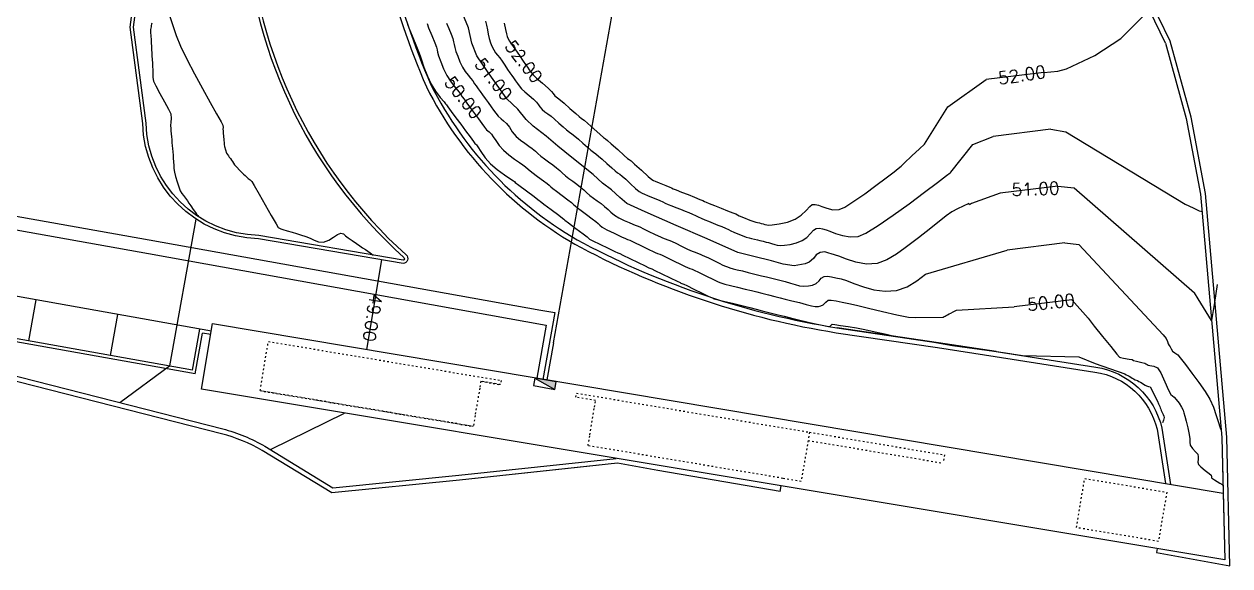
# Model space of a CAD drawing. Header units: millimetres. Extents: x -91430 to -91248, y -106326 to -106141.
# Drawn here: x -91320.3 to -91247.8, y -106325.5 to -106292.9 of the extents above; entities that cross this region are included whole.
import ezdxf

# ---------------------------------------------------------------- set-up
doc = ezdxf.new("R2010")
doc.units = ezdxf.units.MM
doc.header["$MEASUREMENT"] = 0
doc.linetypes.add('ACAD_ISO07W100', pattern=[3, 0, -3])
doc.layers.add('Desenho base', color=7, linetype='Continuous')
doc.layers.add('Quadros', color=90, linetype='Continuous')
doc.styles.get("Standard").update_dxf_attribs({"font": 'simplex.shx'})

msp = doc.modelspace()

# ---------------------------------------------------------------- hatches: boundary and pattern name
at = {"layer": 'Quadros'}
h = msp.add_hatch(color=256, dxfattribs=at)
h.dxf.hatch_style = 1
h.paths.add_polyline_path([(-91288.39, -106314.891), (-91288.309, -106314.437), (-91289.6, -106314.206)])

# ---------------------------------------------------------------- linework, layer by layer
at = {"layer": 'Desenho base'}
for p, q in [((-91265.319, -106312.083), (-91271.413, -106311.186)), ((-91261.849, -106312.609), (-91265.317, -106312.083))]:
    msp.add_line(p, q, dxfattribs=at)
at = {"layer": 'Desenho base', "linetype": 'ACAD_ISO07W100', "ltscale": 0.05}
for p, q in [((-91305.618, -106312.007), (-91291.614, -106314.356)), ((-91292.839, -106314.404), (-91291.655, -106314.603)), ((-91306.115, -106314.966), (-91293.294, -106317.116)), ((-91287.077, -106315.117), (-91273.073, -106317.466)), ((-91273.073, -106317.466), (-91273.569, -106320.425)), ((-91273.156, -106317.959), (-91265.039, -106319.321)), ((-91273.073, -106317.466), (-91264.956, -106318.828))]:
    msp.add_line(p, q, dxfattribs=at)
at = {"layer": 'Desenho base', "color": 3}
msp.add_line((-91288.478, -106312.095), (-91288.873, -106314.309), dxfattribs=at)
at = {"layer": 'Desenho base'}
for points in [[(-91252.158, -106324.465), (-91252.201, -106324.703), (-91247.783, -106325.503), (-91247.961, -106317.758), (-91249.245, -106303.101), (-91250.116, -106298.527), (-91251.375, -106293.957), (-91255.578, -106285.261), (-91255.658, -106275.695), (-91253.149, -106256.669), (-91251.91, -106204.107), (-91271.74, -106193.345), (-91284.562, -106185.548), (-91299.769, -106177.805), (-91307.323, -106174.258), (-91315.836, -106170.393), (-91326.311, -106166.163)], [(-91251.657, -106294.063), (-91255.877, -106285.331), (-91255.959, -106275.676), (-91253.448, -106256.645), (-91252.214, -106204.283), (-91271.889, -106193.605), (-91284.708, -106185.811), (-91299.901, -106178.074), (-91307.449, -106174.53), (-91315.955, -106170.669), (-91326.183, -106166.538)], [(-91251.657, -106294.063), (-91250.409, -106298.595), (-91249.542, -106303.142), (-91248.26, -106317.774), (-91248.183, -106321.134), (-91248.183, -106321.134)], [(-91309.049, -106311.394), (-91347.441, -106304.537)], [(-91248.092, -106325.142), (-91309.634, -106314.882), (-91308.972, -106310.938), (-91248.183, -106321.134), (-91248.092, -106325.142)], [(-91309.082, -106311.592), (-91309.583, -106311.502)], [(-91248.301, -106317.312), (-91248.26, -106317.774), (-91248.092, -106325.142), (-91248.092, -106325.142)], [(-91247.783, -106325.503), (-91247.783, -106325.503), (-91247.961, -106317.758), (-91248.002, -106317.286)], [(-91274.829, -106321.024), (-91274.774, -106320.694)]]:
    msp.add_lwpolyline(points, dxfattribs=at)
for points in [[(-91288.852, -106245.55), (-91294.06, -106244.619), (-91295.566, -106253.406), (-91299.817, -106281.621, 0.085205), (-91296.113, -106296.7, 0.151512), (-91286.813, -106306.362, 0.082392), (-91271.466, -106311.481), (-91265.363, -106312.38), (-91261.893, -106312.906), (-91255.902, -106313.846), (-91255.902, -106313.846, -0.305594), (-91252.162, -106317.288), (-91251.663, -106320.55)], [(-91288.905, -106245.845), (-91293.816, -106244.968), (-91295.27, -106253.453), (-91299.515, -106281.633, 0.084976), (-91295.841, -106296.573, 0.151389), (-91286.67, -106306.098, 0.08237), (-91271.421, -106311.185), (-91265.318, -106312.083), (-91261.848, -106312.609), (-91255.856, -106313.55, -0.306256), (-91251.867, -106317.231), (-91251.351, -106320.603)], [(-91344.898, -106307.889), (-91329.039, -106311.991), (-91308.364, -106317.262, -0.067432), (-91305.831, -106318.309), (-91301.739, -106320.809), (-91294.163, -106320.058), (-91284.703, -106319.039)], [(-91284.625, -106319.332), (-91294.132, -106320.357), (-91301.81, -106321.117), (-91305.985, -106318.567, 0.067321), (-91308.44, -106317.553), (-91329.114, -106312.282), (-91344.661, -106308.26)], [(-91285.718, -106319.45), (-91294.132, -106320.357), (-91301.81, -106321.117), (-91305.985, -106318.567, 0.067321), (-91308.44, -106317.553), (-91329.114, -106312.282), (-91344.661, -106308.26)], [(-91274.829, -106321.024), (-91282.193, -106319.763), (-91284.625, -106319.332), (-91294.132, -106320.357), (-91301.81, -106321.117), (-91305.985, -106318.567, 0.067321), (-91308.44, -106317.553), (-91329.114, -106312.282), (-91344.661, -106308.26)]]:
    msp.add_lwpolyline(points, format="xyb", dxfattribs=at)
for points in [[(-91306.861, -106286.215, 0.205556), (-91297.336, -106306.801, -0.661208), (-91297.513, -106307.32), (-91306.211, -106305.831, -0.397665), (-91313.178, -106298.905), (-91313.932, -106293.109), (-91313.069, -106286.595)], [(-91307.054, -106286.427, 0.203696), (-91297.469, -106306.95, -0.597388), (-91297.51, -106307.117), (-91306.191, -106305.631, -0.398668), (-91312.978, -106298.889), (-91313.73, -106293.109), (-91312.892, -106286.784)]]:
    msp.add_lwpolyline(points, format="xyb", close=True, dxfattribs=at)
at = {"layer": 'Desenho base', "flags": 128}
for points in [[(-91311.562, -106292.401), (-91311.383, -106292.952), (-91311.165, -106293.602), (-91310.909, -106294.243), (-91310.528, -106295.038), (-91310.072, -106295.917), (-91309.587, -106296.805), (-91309.124, -106297.63), (-91308.731, -106298.319), (-91308.456, -106298.798), (-91308.349, -106298.994), (-91308.343, -106299.136), (-91308.351, -106299.25), (-91308.345, -106299.34), (-91308.336, -106299.43), (-91308.329, -106299.524), (-91308.321, -106299.622), (-91308.313, -106299.721), (-91308.304, -106299.826), (-91308.295, -106299.931), (-91308.286, -106300.043), (-91308.28, -106300.156), (-91308.267, -106300.275), (-91308.206, -106300.485), (-91308.138, -106300.678), (-91308.084, -106300.761), (-91308.025, -106300.841), (-91307.967, -106300.924), (-91307.906, -106301.011), (-91307.845, -106301.099), (-91307.781, -106301.19), (-91307.719, -106301.283), (-91307.651, -106301.378), (-91307.526, -106301.515), (-91307.332, -106301.724), (-91307.2, -106301.861), (-91307.112, -106301.943), (-91307.023, -106302.023), (-91306.93, -106302.108), (-91306.828, -106302.201), (-91306.722, -106302.29), (-91306.615, -106302.397), (-91306.475, -106302.628), (-91306.18, -106303.141), (-91305.809, -106303.792), (-91305.441, -106304.439), (-91305.155, -106304.937), (-91305.032, -106305.146), (-91304.954, -106305.194), (-91304.868, -106305.232), (-91304.741, -106305.273), (-91304.494, -106305.349), (-91304.197, -106305.441), (-91303.932, -106305.523), (-91303.68, -106305.602), (-91303.366, -106305.699), (-91303.109, -106305.804), (-91302.869, -106305.921), (-91302.613, -106306.009), (-91302.308, -106306.028), (-91301.982, -106305.926), (-91301.693, -106305.742), (-91301.451, -106305.567), (-91301.267, -106305.493), (-91301.104, -106305.544), (-91300.979, -106305.652), (-91300.821, -106305.783), (-91300.584, -106305.944), (-91300.321, -106306.125), (-91300.116, -106306.265), (-91299.947, -106306.374), (-91299.778, -106306.483), (-91299.5, -106306.675), (-91299.308, -106306.809)], [(-91261.605, -106303.096), (-91263.318, -106303.719), (-91263.442, -106303.793), (-91263.491, -106303.709), (-91264.175, -106304.026), (-91264.518, -106304.214), (-91264.847, -106304.455), (-91265.766, -106305.19), (-91266.521, -106305.782), (-91267.315, -106306.372), (-91267.835, -106306.758), (-91268.428, -106307.094), (-91268.99, -106307.322), (-91269.641, -106307.355), (-91270.275, -106307.241), (-91270.846, -106307.057), (-91271.308, -106306.876), (-91271.765, -106306.732), (-91271.915, -106306.691), (-91272.155, -106306.625), (-91272.426, -106306.649), (-91272.662, -106306.803), (-91272.834, -106307.025), (-91273.083, -106307.231), (-91273.337, -106307.341), (-91273.991, -106307.459), (-91274.652, -106307.352), (-91275.351, -106307.158), (-91276.422, -106306.891), (-91277.371, -106306.655), (-91279.227, -106305.841), (-91281.084, -106305.027), (-91282.962, -106304.208), (-91284.054, -106303.702), (-91284.476, -106303.342), (-91284.98, -106302.885), (-91285.52, -106302.484), (-91286.092, -106301.967), (-91287.357, -106300.945), (-91288.202, -106300.266), (-91288.917, -106299.66), (-91289.701, -106299.069), (-91290.105, -106298.663), (-91290.623, -106298.038), (-91291.277, -106297.41), (-91291.658, -106296.869), (-91292.432, -106295.768), (-91293.079, -106294.834), (-91293.371, -106294.061), (-91293.587, -106293.141), (-91293.916, -106292.328)], [(-91258.974, -106295.831), (-91258.974, -106295.831), (-91258.131, -106295.745), (-91257.61, -106295.612), (-91257.61, -106295.612), (-91257.61, -106295.612), (-91257.61, -106295.612), (-91255.898, -106294.802), (-91255.898, -106294.802), (-91255.898, -106294.802), (-91255.898, -106294.802), (-91255.898, -106294.802), (-91255.898, -106294.802), (-91255.898, -106294.802), (-91255.898, -106294.802), (-91254.335, -106293.796), (-91254.335, -106293.796), (-91254.335, -106293.796), (-91254.335, -106293.796), (-91254.335, -106293.796), (-91254.335, -106293.796), (-91254.335, -106293.796), (-91254.335, -106293.796), (-91254.335, -106293.796), (-91254.335, -106293.796), (-91254.335, -106293.796), (-91254.335, -106293.796), (-91254.335, -106293.796), (-91254.335, -106293.796), (-91254.335, -106293.796), (-91254.335, -106293.796), (-91253.036, -106292.494)], [(-91312.635, -106292.86), (-91312.647, -106292.937), (-91312.66, -106293.015), (-91312.673, -106293.093), (-91312.686, -106293.172), (-91312.701, -106293.251), (-91312.712, -106293.331), (-91312.708, -106293.434), (-91312.694, -106293.635), (-91312.678, -106293.877), (-91312.666, -106294.077), (-91312.656, -106294.243), (-91312.643, -106294.451), (-91312.63, -106294.662), (-91312.619, -106294.836), (-91312.605, -106295.055), (-91312.591, -106295.276), (-91312.58, -106295.46), (-91312.566, -106295.69), (-91312.564, -106295.927), (-91312.566, -106296.125), (-91312.524, -106296.36), (-91312.393, -106296.645), (-91312.148, -106297.09), (-91311.864, -106297.59), (-91311.62, -106298.038), (-91311.493, -106298.328), (-91311.465, -106298.591), (-91311.486, -106298.814), (-91311.5, -106299.028), (-91311.49, -106299.205), (-91311.476, -106299.345), (-91311.459, -106299.522), (-91311.445, -106299.704), (-91311.432, -106299.856), (-91311.416, -106300.047), (-91311.401, -106300.241), (-91311.387, -106300.403), (-91311.371, -106300.606), (-91311.354, -106300.811), (-91311.34, -106300.984), (-91311.322, -106301.201), (-91311.311, -106301.421), (-91311.303, -106301.607), (-91311.27, -106301.836), (-91311.206, -106302.095), (-91311.113, -106302.412), (-91311.009, -106302.717), (-91310.917, -106302.941), (-91310.82, -106303.108), (-91310.725, -106303.231), (-91310.606, -106303.387), (-91310.493, -106303.55), (-91310.399, -106303.685), (-91310.281, -106303.854), (-91310.134, -106304.064), (-91310.008, -106304.245), (-91309.939, -106304.344), (-91309.871, -106304.426), (-91309.828, -106304.503)], [(-91297.245, -106292.929), (-91297.161, -106293.142), (-91296.93, -106293.724), (-91296.713, -106294.272), (-91296.552, -106294.679), (-91296.489, -106294.84), (-91296.477, -106294.897), (-91296.418, -106295.077), (-91296.267, -106295.51), (-91296.057, -106296.047), (-91295.824, -106296.54), (-91295.558, -106296.958), (-91295.276, -106297.333), (-91295.051, -106297.603), (-91294.957, -106297.711), (-91294.907, -106297.786), (-91294.823, -106297.9), (-91294.615, -106298.18), (-91294.338, -106298.555), (-91294.045, -106298.951), (-91293.756, -106299.343), (-91293.485, -106299.71), (-91293.282, -106299.985), (-91293.196, -106300.099), (-91293.149, -106300.141), (-91293.101, -106300.183), (-91293.025, -106300.306), (-91292.838, -106300.593), (-91292.572, -106300.96), (-91292.256, -106301.322), (-91291.859, -106301.665), (-91291.412, -106301.993), (-91291.043, -106302.241), (-91290.88, -106302.348), (-91290.822, -106302.398), (-91290.765, -106302.449), (-91290.546, -106302.613), (-91290.086, -106302.955), (-91289.624, -106303.299), (-91289.402, -106303.466), (-91289.338, -106303.522), (-91289.274, -106303.579), (-91289.056, -106303.742), (-91288.603, -106304.081), (-91288.148, -106304.42), (-91287.926, -106304.586), (-91287.855, -106304.649), (-91287.785, -106304.712), (-91287.567, -106304.876), (-91287.121, -106305.208), (-91286.674, -106305.543), (-91286.452, -106305.71), (-91286.375, -106305.781), (-91286.296, -106305.849), (-91286.103, -106305.947), (-91285.681, -106306.153), (-91285.187, -106306.393), (-91284.772, -106306.593), (-91284.593, -106306.68), (-91284.537, -106306.702), (-91284.48, -106306.725), (-91284.298, -106306.813), (-91283.88, -106307.017), (-91283.383, -106307.26), (-91282.964, -106307.464), (-91282.782, -106307.553), (-91282.725, -106307.576), (-91282.667, -106307.599), (-91282.61, -106307.621), (-91282.553, -106307.644), (-91282.371, -106307.733), (-91281.954, -106307.936), (-91281.457, -106308.179), (-91281.039, -106308.382), (-91280.858, -106308.471), (-91280.799, -106308.494), (-91280.741, -106308.517), (-91280.683, -106308.54), (-91280.626, -106308.563), (-91280.444, -106308.652), (-91280.027, -106308.855), (-91279.532, -106309.097), (-91279.115, -106309.3), (-91278.933, -106309.388), (-91278.874, -106309.413), (-91278.815, -106309.435), (-91278.649, -106309.477), (-91278.246, -106309.578), (-91277.707, -106309.712), (-91277.131, -106309.855), (-91276.656, -106309.974), (-91276.285, -106310.066), (-91275.913, -106310.159), (-91275.436, -106310.278), (-91274.959, -106310.397), (-91274.586, -106310.49), (-91274.212, -106310.583), (-91273.732, -106310.703), (-91273.153, -106310.849), (-91272.609, -106310.976), (-91272.204, -106311.054), (-91272.011, -106311.082), (-91271.91, -106311.099), (-91271.823, -106311.086), (-91271.761, -106311.029), (-91271.7, -106310.977), (-91271.55, -106310.991), (-91271.203, -106311.041), (-91270.741, -106311.114), (-91270.249, -106311.198), (-91269.751, -106311.296), (-91269.11, -106311.431), (-91268.452, -106311.572), (-91267.901, -106311.703), (-91267.577, -106311.751), (-91267.354, -106311.783), (-91267.178, -106311.809), (-91266.955, -106311.842), (-91266.732, -106311.875), (-91266.552, -106311.901), (-91266.326, -106311.935), (-91266.06, -106311.974), (-91265.838, -106312.007), (-91265.691, -106312.028), (-91265.691, -106312.028), (-91265.691, -106312.028), (-91264.465, -106312.256), (-91264.465, -106312.256), (-91264.465, -106312.256), (-91261.961, -106312.592), (-91261.278, -106312.699), (-91260.265, -106312.858)], [(-91296.074, -106292.895), (-91295.977, -106293.146), (-91295.792, -106293.6), (-91295.607, -106294.056), (-91295.507, -106294.315), (-91295.474, -106294.466), (-91295.442, -106294.618), (-91295.376, -106294.822), (-91295.249, -106295.186), (-91295.078, -106295.617), (-91294.884, -106296.022), (-91294.668, -106296.363), (-91294.446, -106296.656), (-91294.257, -106296.882), (-91294.143, -106297.023), (-91294.05, -106297.162), (-91293.956, -106297.301), (-91293.85, -106297.446), (-91293.677, -106297.68), (-91293.459, -106297.974), (-91293.221, -106298.296), (-91292.988, -106298.614), (-91292.782, -106298.901), (-91292.613, -106299.13), (-91292.495, -106299.276), (-91292.347, -106299.408), (-91292.198, -106299.54), (-91292.088, -106299.693), (-91291.935, -106299.931), (-91291.734, -106300.216), (-91291.481, -106300.506), (-91291.161, -106300.783), (-91290.811, -106301.037), (-91290.504, -106301.244), (-91290.313, -106301.377), (-91290.154, -106301.516), (-91289.996, -106301.656), (-91289.777, -106301.822), (-91289.425, -106302.082), (-91289.071, -106302.343), (-91288.847, -106302.514), (-91288.726, -106302.618), (-91288.633, -106302.706), (-91288.512, -106302.81), (-91288.294, -106302.976), (-91287.951, -106303.229), (-91287.607, -106303.484), (-91287.383, -106303.654), (-91287.256, -106303.765), (-91287.158, -106303.858), (-91287.03, -106303.969), (-91286.812, -106304.135), (-91286.48, -106304.381), (-91286.145, -106304.628), (-91285.922, -106304.798), (-91285.79, -106304.92), (-91285.689, -106305.023), (-91285.549, -106305.133), (-91285.267, -106305.286), (-91284.817, -106305.505), (-91284.382, -106305.709), (-91284.146, -106305.818), (-91284.012, -106305.871), (-91283.878, -106305.925), (-91283.631, -106306.044), (-91283.179, -106306.266), (-91282.726, -106306.487), (-91282.478, -106306.607), (-91282.344, -106306.662), (-91282.209, -106306.715), (-91282.074, -106306.767), (-91281.94, -106306.822), (-91281.693, -106306.941), (-91281.241, -106307.163), (-91280.789, -106307.384), (-91280.542, -106307.504), (-91280.407, -106307.559), (-91280.271, -106307.612), (-91280.136, -106307.664), (-91280.002, -106307.719), (-91279.755, -106307.838), (-91279.304, -106308.059), (-91278.852, -106308.281), (-91278.605, -106308.4), (-91278.471, -106308.458), (-91278.334, -106308.508), (-91278.158, -106308.556), (-91277.829, -106308.637), (-91277.405, -106308.741), (-91276.943, -106308.855), (-91276.551, -106308.953), (-91276.244, -106309.029), (-91275.937, -106309.106), (-91275.543, -106309.204), (-91275.149, -106309.302), (-91274.841, -106309.379), (-91274.532, -106309.456), (-91274.136, -106309.555), (-91273.681, -106309.675), (-91273.274, -106309.789), (-91272.943, -106309.873), (-91272.721, -106309.908), (-91272.537, -106309.899), (-91272.389, -106309.864), (-91272.243, -106309.801), (-91272.093, -106309.655), (-91271.942, -106309.534), (-91271.76, -106309.531), (-91271.47, -106309.574), (-91271.106, -106309.646), (-91270.704, -106309.723), (-91270.25, -106309.826), (-91269.527, -106310.006), (-91268.672, -106310.216), (-91267.824, -106310.409), (-91267.119, -106310.54), (-91266.695, -106310.562), (-91266.695, -106310.562), (-91265.036, -106310.553), (-91265.036, -106310.553), (-91265.036, -106310.553), (-91265.036, -106310.553), (-91265.036, -106310.553), (-91265.036, -106310.553), (-91265.036, -106310.553), (-91265.036, -106310.553), (-91264.96, -106310.51), (-91264.907, -106310.481), (-91264.846, -106310.449), (-91264.766, -106310.404), (-91264.661, -106310.347), (-91264.569, -106310.3), (-91264.419, -106310.222), (-91264.237, -106310.128), (-91260.763, -106309.933), (-91260.763, -106309.933), (-91260.763, -106309.933), (-91260.763, -106309.933), (-91260.763, -106309.933), (-91260.763, -106309.933), (-91260.763, -106309.933), (-91260.763, -106309.933), (-91260.763, -106309.933), (-91260.763, -106309.933)], [(-91294.902, -106292.86), (-91294.761, -106293.198), (-91294.619, -106293.537), (-91294.525, -106293.789), (-91294.478, -106293.985), (-91294.453, -106294.144), (-91294.407, -106294.339), (-91294.335, -106294.566), (-91294.231, -106294.862), (-91294.099, -106295.187), (-91293.944, -106295.504), (-91293.775, -106295.771), (-91293.609, -106295.989), (-91293.457, -106296.171), (-91293.329, -106296.334), (-91293.212, -106296.506), (-91293.122, -106296.644), (-91293.006, -106296.816), (-91292.885, -106296.983), (-91292.745, -106297.172), (-91292.583, -106297.389), (-91292.396, -106297.64), (-91292.217, -106297.889), (-91292.07, -106298.1), (-91291.935, -106298.285), (-91291.795, -106298.453), (-91291.621, -106298.617), (-91291.469, -106298.733), (-91291.295, -106298.897), (-91291.122, -106299.131), (-91290.95, -106299.396), (-91290.706, -106299.69), (-91290.46, -106299.905), (-91290.2, -106300.091), (-91289.953, -106300.256), (-91289.746, -106300.406), (-91289.558, -106300.567), (-91289.415, -106300.702), (-91289.227, -106300.863), (-91289.016, -106301.026), (-91288.764, -106301.209), (-91288.51, -106301.394), (-91288.292, -106301.561), (-91288.096, -106301.731), (-91287.946, -106301.872), (-91287.75, -106302.042), (-91287.54, -106302.204), (-91287.3, -106302.378), (-91287.058, -106302.554), (-91286.841, -106302.721), (-91286.636, -106302.9), (-91286.48, -106303.048), (-91286.275, -106303.227), (-91286.066, -106303.388), (-91285.839, -106303.552), (-91285.609, -106303.719), (-91285.393, -106303.886), (-91285.183, -106304.08), (-91285.023, -106304.243), (-91284.801, -106304.418), (-91284.533, -106304.573), (-91284.211, -106304.729), (-91283.909, -106304.864), (-91283.699, -106304.955), (-91283.548, -106305.017), (-91283.426, -106305.062), (-91283.275, -106305.124), (-91283.051, -106305.231), (-91282.725, -106305.392), (-91282.399, -106305.554), (-91282.175, -106305.661), (-91282.024, -106305.725), (-91281.902, -106305.771), (-91281.75, -106305.831), (-91281.598, -106305.89), (-91281.477, -106305.936), (-91281.327, -106306), (-91281.103, -106306.106), (-91280.776, -106306.268), (-91280.45, -106306.429), (-91280.226, -106306.536), (-91280.075, -106306.6), (-91279.953, -106306.647), (-91279.801, -106306.706), (-91279.649, -106306.765), (-91279.528, -106306.812), (-91279.378, -106306.875), (-91279.154, -106306.982), (-91278.827, -106307.143), (-91278.501, -106307.305), (-91278.276, -106307.412), (-91278.127, -106307.479), (-91278.007, -106307.528), (-91277.852, -106307.582), (-91277.668, -106307.633), (-91277.414, -106307.696), (-91277.105, -106307.77), (-91276.754, -106307.855), (-91276.445, -106307.932), (-91276.203, -106307.993), (-91275.961, -106308.053), (-91275.65, -106308.13), (-91275.339, -106308.208), (-91275.096, -106308.269), (-91274.853, -106308.329), (-91274.54, -106308.407), (-91274.205, -106308.502), (-91273.923, -106308.591), (-91273.67, -106308.658), (-91273.423, -106308.686), (-91273.131, -106308.672), (-91272.894, -106308.617), (-91272.663, -106308.516), (-91272.485, -106308.367), (-91272.363, -106308.206), (-91272.184, -106308.092), (-91271.983, -106308.074), (-91271.749, -106308.112), (-91271.476, -106308.179), (-91271.16, -106308.248), (-91270.849, -106308.346), (-91270.393, -106308.524), (-91269.829, -106308.727), (-91269.191, -106308.9), (-91268.517, -106308.99), (-91267.843, -106308.942), (-91267.199, -106308.719), (-91266.607, -106308.366), (-91266.084, -106307.953), (-91266.084, -106307.953), (-91266.084, -106307.953), (-91266.084, -106307.953), (-91266.084, -106307.953), (-91266.084, -106307.953), (-91266.084, -106307.953), (-91266.084, -106307.953), (-91266.084, -106307.953), (-91266.084, -106307.953), (-91266.084, -106307.953), (-91266.084, -106307.953), (-91266.084, -106307.953), (-91266.084, -106307.953), (-91266.084, -106307.953), (-91266.084, -106307.953), (-91266.084, -106307.953), (-91266.084, -106307.953), (-91261.184, -106306.515)], [(-91292.561, -106292.738), (-91292.498, -106292.99), (-91292.448, -106293.261), (-91292.398, -106293.531), (-91292.336, -106293.782), (-91292.252, -106294.046), (-91292.171, -106294.255), (-91292.064, -106294.467), (-91291.947, -106294.649), (-91291.836, -106294.784), (-91291.702, -106294.957), (-91291.564, -106295.158), (-91291.402, -106295.402), (-91291.241, -106295.646), (-91291.104, -106295.846), (-91290.978, -106296.021), (-91290.875, -106296.159), (-91290.746, -106296.33), (-91290.625, -106296.505), (-91290.529, -106296.644), (-91290.394, -106296.807), (-91290.201, -106296.988), (-91289.937, -106297.213), (-91289.676, -106297.435), (-91289.489, -106297.61), (-91289.367, -106297.769), (-91289.282, -106297.906), (-91289.155, -106298.059), (-91288.989, -106298.199), (-91288.818, -106298.314), (-91288.612, -106298.464), (-91288.4, -106298.646), (-91288.145, -106298.876), (-91287.893, -106299.103), (-91287.689, -106299.278), (-91287.509, -106299.416), (-91287.362, -106299.519), (-91287.182, -106299.657), (-91286.969, -106299.841), (-91286.698, -106300.086), (-91286.43, -106300.328), (-91286.226, -106300.505), (-91286.059, -106300.633), (-91285.923, -106300.728), (-91285.756, -106300.856), (-91285.542, -106301.043), (-91285.254, -106301.304), (-91284.969, -106301.562), (-91284.765, -106301.741), (-91284.612, -106301.858), (-91284.487, -106301.945), (-91284.335, -106302.062), (-91284.125, -106302.251), (-91283.828, -106302.53), (-91283.527, -106302.805), (-91283.306, -106302.986), (-91283.136, -106303.088), (-91282.99, -106303.153), (-91282.805, -106303.231), (-91282.564, -106303.329), (-91282.311, -106303.425), (-91282.07, -106303.524), (-91281.89, -106303.61), (-91281.749, -106303.683), (-91281.568, -106303.769), (-91281.349, -106303.861), (-91281.118, -106303.951), (-91280.833, -106304.062), (-91280.549, -106304.173), (-91280.32, -106304.263), (-91280.1, -106304.355), (-91279.918, -106304.441), (-91279.776, -106304.515), (-91279.594, -106304.602), (-91279.374, -106304.694), (-91279.144, -106304.784), (-91278.861, -106304.895), (-91278.579, -106305.005), (-91278.35, -106305.094), (-91278.131, -106305.187), (-91277.947, -106305.274), (-91277.803, -106305.348), (-91277.62, -106305.436), (-91277.377, -106305.541), (-91277.126, -106305.643), (-91276.889, -106305.728), (-91276.708, -106305.78), (-91276.562, -106305.813), (-91276.378, -106305.855), (-91276.195, -106305.901), (-91276.049, -106305.937), (-91275.864, -106305.983), (-91275.68, -106306.029), (-91275.533, -106306.066), (-91275.348, -106306.112), (-91275.162, -106306.171), (-91275.014, -106306.22), (-91274.828, -106306.242), (-91274.583, -106306.227), (-91274.239, -106306.177), (-91273.858, -106306.085), (-91273.503, -106305.946), (-91273.225, -106305.748), (-91273.013, -106305.52), (-91272.837, -106305.32), (-91272.668, -106305.206), (-91272.469, -106305.189), (-91272.292, -106305.237), (-91272.072, -106305.297), (-91271.845, -106305.373), (-91271.504, -106305.507), (-91271.084, -106305.643), (-91270.617, -106305.726), (-91270.138, -106305.702), (-91269.675, -106305.491), (-91268.943, -106305.035), (-91268.046, -106304.418), (-91267.083, -106303.725), (-91266.157, -106303.038), (-91265.368, -106302.442), (-91264.819, -106302.022), (-91264.611, -106301.861), (-91264.572, -106301.825), (-91263.242, -106300.169), (-91262.026, -106299.677)], [(-91291.44, -106292.858), (-91291.362, -106293.244), (-91291.301, -106293.503), (-91291.247, -106293.675), (-91291.194, -106293.811), (-91291.124, -106293.949), (-91291.012, -106294.112), (-91290.888, -106294.268), (-91290.744, -106294.48), (-91290.52, -106294.815), (-91290.296, -106295.151), (-91290.154, -106295.361), (-91290.038, -106295.519), (-91289.922, -106295.675), (-91289.812, -106295.834), (-91289.693, -106295.984), (-91289.486, -106296.175), (-91289.135, -106296.48), (-91288.786, -106296.783), (-91288.586, -106296.967), (-91288.484, -106297.107), (-91288.38, -106297.244), (-91288.226, -106297.365), (-91288.045, -106297.493), (-91287.826, -106297.683), (-91287.476, -106297.995), (-91287.129, -106298.304), (-91286.92, -106298.485), (-91286.774, -106298.595), (-91286.627, -106298.705), (-91286.406, -106298.898), (-91286.036, -106299.228), (-91285.67, -106299.555), (-91285.464, -106299.737), (-91285.339, -106299.83), (-91285.214, -106299.923), (-91284.993, -106300.118), (-91284.599, -106300.471), (-91284.212, -106300.819), (-91284.01, -106300.998), (-91283.908, -106301.074), (-91283.806, -106301.151), (-91283.59, -106301.343), (-91283.178, -106301.717), (-91282.767, -106302.088), (-91282.559, -106302.27), (-91282.461, -106302.323), (-91282.358, -106302.368), (-91282.114, -106302.466), (-91281.713, -106302.625), (-91281.468, -106302.724), (-91281.366, -106302.773), (-91281.265, -106302.823), (-91281.094, -106302.892), (-91280.766, -106303.022), (-91280.374, -106303.178), (-91279.984, -106303.334), (-91279.659, -106303.463), (-91279.487, -106303.533), (-91279.382, -106303.584), (-91279.278, -106303.635), (-91279.106, -106303.705), (-91278.78, -106303.834), (-91278.391, -106303.989), (-91278.003, -106304.144), (-91277.68, -106304.272), (-91277.507, -106304.342), (-91277.399, -106304.395), (-91277.291, -106304.447), (-91277.045, -106304.548), (-91276.649, -106304.707), (-91276.408, -106304.801), (-91276.299, -106304.83), (-91276.19, -106304.855), (-91276.081, -106304.882), (-91275.971, -106304.91), (-91275.862, -106304.937), (-91275.751, -106304.965), (-91275.641, -106304.998), (-91275.53, -106305.02), (-91275.323, -106305.001), (-91274.896, -106304.94), (-91274.384, -106304.829), (-91273.924, -106304.661), (-91273.568, -106304.416), (-91273.279, -106304.13), (-91273.059, -106303.885), (-91272.91, -106303.764), (-91272.726, -106303.765), (-91272.527, -106303.822), (-91272.333, -106303.89), (-91272.033, -106304.002), (-91271.67, -106304.089), (-91271.286, -106304.082), (-91270.942, -106303.923), (-91270.402, -106303.581), (-91269.75, -106303.127), (-91269.073, -106302.633), (-91268.454, -106302.169), (-91267.981, -106301.806), (-91267.737, -106301.616), (-91267.553, -106301.458), (-91267.415, -106301.324), (-91267.24, -106301.155), (-91267.053, -106300.982), (-91266.89, -106300.831), (-91266.686, -106300.642), (-91266.445, -106300.419), (-91266.152, -106300.148), (-91264.756, -106297.889), (-91262.447, -106296.258)], [(-91258.974, -106295.831), (-91262.447, -106296.258)], [(-91258.553, -106299.249), (-91262.026, -106299.677)], [(-91258.553, -106299.249), (-91257.645, -106299.407), (-91250.467, -106303.752)], [(-91258.132, -106302.668), (-91261.605, -106303.096)], [(-91258.132, -106302.668), (-91257.148, -106302.767), (-91249.909, -106309.076)], [(-91250.467, -106303.752), (-91250.467, -106303.752), (-91249.985, -106303.969), (-91249.625, -106304.144), (-91249.455, -106304.2), (-91249.451, -106304.188)], [(-91309.977, -106304.645), (-91311.572, -106313.483)], [(-91257.711, -106306.087), (-91261.184, -106306.515)], [(-91257.711, -106306.087), (-91256.872, -106306.175), (-91251.796, -106311.609)], [(-91298.811, -106307.099), (-91299.717, -106312.49)], [(-91248.542, -106308.58), (-91248.711, -106309.669), (-91248.88, -106310.757), (-91249.689, -106309.443), (-91249.909, -106309.076)], [(-91257.29, -106309.505), (-91260.763, -106309.933)], [(-91256.312, -106310.606), (-91257.29, -106309.505)], [(-91256.312, -106310.606), (-91255.941, -106311.086), (-91255.444, -106311.706), (-91254.953, -106312.31), (-91254.576, -106312.768), (-91254.425, -106312.951), (-91254.361, -106312.97), (-91254.177, -106313.004), (-91253.84, -106313.067), (-91253.654, -106313.102), (-91253.58, -106313.146), (-91253.401, -106313.193), (-91253.076, -106313.276), (-91252.898, -106313.323), (-91252.833, -106313.362), (-91252.767, -106313.4), (-91252.702, -106313.439), (-91252.593, -106313.448), (-91252.363, -106313.49), (-91252.137, -106313.598), (-91251.944, -106313.902), (-91251.693, -106314.428), (-91251.466, -106314.939), (-91251.343, -106315.198), (-91251.238, -106315.278), (-91251.128, -106315.356), (-91251.012, -106315.493), (-91250.842, -106315.719), (-91250.69, -106315.961), (-91250.6, -106316.147), (-91250.545, -106316.303), (-91250.487, -106316.503), (-91250.414, -106316.794), (-91250.322, -106317.209), (-91250.24, -106317.609), (-91250.193, -106317.86), (-91250.192, -106318.064), (-91250.163, -106318.254), (-91250.03, -106318.437), (-91249.842, -106318.636), (-91249.721, -106318.79), (-91249.697, -106318.937), (-91249.7, -106319.096), (-91249.706, -106319.259), (-91249.679, -106319.408), (-91249.536, -106319.55), (-91249.275, -106319.76), (-91249.021, -106319.955), (-91248.903, -106320.051), (-91248.899, -106320.127), (-91248.895, -106320.2), (-91248.714, -106320.326), (-91248.387, -106320.534), (-91248.199, -106320.636), (-91248.197, -106320.535)], [(-91251.796, -106311.609), (-91251.608, -106311.832), (-91251.536, -106312.006), (-91251.486, -106312.145), (-91251.426, -106312.242), (-91251.367, -106312.339), (-91251.312, -106312.455), (-91251.232, -106312.585), (-91251.096, -106312.684), (-91250.921, -106312.814), (-91250.765, -106313.001), (-91250.459, -106313.39), (-91250.064, -106313.907), (-91249.646, -106314.477), (-91249.267, -106315.026), (-91248.991, -106315.479), (-91248.774, -106315.962), (-91248.604, -106316.456), (-91248.475, -106316.891), (-91248.395, -106317.151), (-91248.346, -106317.272), (-91248.318, -106317.309), (-91248.305, -106317.313), (-91248.301, -106317.312)], [(-91260.266, -106312.856), (-91256.868, -106312.924)], [(-91256.868, -106312.924), (-91255.879, -106313.337), (-91255.879, -106313.337), (-91255.879, -106313.337), (-91255.879, -106313.337), (-91255.879, -106313.337), (-91255.879, -106313.337), (-91255.879, -106313.337), (-91255.879, -106313.337), (-91255.879, -106313.337), (-91255.879, -106313.337), (-91255.879, -106313.337), (-91255.879, -106313.337), (-91254.107, -106313.962), (-91254.107, -106313.962), (-91254.107, -106313.962), (-91254.015, -106314.006), (-91253.923, -106314.054), (-91253.833, -106314.103), (-91253.744, -106314.155), (-91253.657, -106314.209), (-91253.571, -106314.264), (-91253.471, -106314.323), (-91253.346, -106314.354), (-91253.252, -106314.406), (-91253.16, -106314.464), (-91253.067, -106314.518), (-91252.975, -106314.573), (-91252.884, -106314.63), (-91252.791, -106314.682), (-91252.679, -106314.707), (-91252.573, -106314.744), (-91252.476, -106314.914), (-91252.308, -106315.254), (-91252.146, -106315.593), (-91252.068, -106315.761), (-91252.035, -106315.84), (-91252.004, -106315.918), (-91251.972, -106315.998), (-91251.94, -106316.079), (-91251.907, -106316.16), (-91251.874, -106316.242), (-91251.84, -106316.325), (-91251.806, -106316.409), (-91251.766, -106316.494), (-91251.737, -106316.58), (-91251.78, -106316.742), (-91251.833, -106316.91)], [(-91314.551, -106315.673), (-91311.572, -106313.483)], [(-91305.452, -106318.494), (-91301.036, -106316.316)]]:
    msp.add_lwpolyline(points, dxfattribs=at)
at = {"layer": 'Desenho base'}
for points, elevation in [([(-91310.022, -106313.957), (-91344.87, -106307.733)], -4.79), ([(-91310.183, -106313.725), (-91344.638, -106307.572)], -4.79), ([(-91320.028, -106311.967), (-91319.589, -106309.512)], -9.581), ([(-91315.105, -106312.846), (-91314.667, -106310.391)], -9.581), ([(-91310.183, -106313.725), (-91309.745, -106311.27)], -4.79), ([(-91310.022, -106313.957), (-91309.583, -106311.502)], -4.79)]:
    msp.add_lwpolyline(points, dxfattribs=dict(at, elevation=elevation))
at = {"layer": 'Desenho base', "linetype": 'ACAD_ISO07W100', "ltscale": 0.05}
for points in [[(-91306.115, -106314.966), (-91305.618, -106312.007), (-91291.614, -106314.356), (-91291.655, -106314.603), (-91292.839, -106314.404), (-91292.907, -106314.809), (-91293.185, -106316.465), (-91293.294, -106317.116)], [(-91286.003, -106315.966), (-91285.935, -106315.562), (-91287.119, -106315.364), (-91287.077, -106315.117), (-91273.073, -106317.466), (-91273.569, -106320.425), (-91273.816, -106320.383), (-91274.673, -106320.24), (-91286.39, -106318.274), (-91286.281, -106317.623)], [(-91256.514, -106320.244), (-91251.583, -106321.071), (-91252.079, -106324.029), (-91257.01, -106323.202)]]:
    msp.add_lwpolyline(points, close=True, dxfattribs=at)
for points in [[(-91291.614, -106314.356), (-91291.655, -106314.603)], [(-91264.956, -106318.828), (-91265.039, -106319.321)]]:
    msp.add_lwpolyline(points, dxfattribs=at)
at = {"layer": 'Quadros'}
for p, q in [((-91288.478, -106312.095), (-91284.435, -106289.457)), ((-91370.8, -106295.539), (-91312.797, -106305.899)), ((-91369.136, -106296.662), (-91312.823, -106306.72)), ((-91312.797, -106305.899), (-91289.226, -106310.122)), ((-91312.823, -106306.72), (-91288.907, -106311.022)), ((-91289.226, -106310.122), (-91288.394, -106310.271)), ((-91288.394, -106310.271), (-91289.113, -106314.293)), ((-91288.907, -106311.022), (-91289.476, -106314.208)), ((-91289.6, -106314.206), (-91288.39, -106314.891))]:
    msp.add_line(p, q, dxfattribs=at)
msp.add_lwpolyline([(-91288.309, -106314.437), (-91289.6, -106314.206), (-91289.681, -106314.66), (-91288.39, -106314.891)], close=True, dxfattribs=at)

# ---------------------------------------------------------------- texts
at = {"layer": 'Desenho base', "char_height": 0.75, "width": 2.005, "attachment_point": 1}
for s, insert, rotation in [('\\pt1.5;52.00', (-91290.854, -106293.813), 308.2061), ('\\pt1.5;51.00', (-91292.668, -106294.864), 308.2061), ('52.00', (-91261.778, -106295.824), 8.55582), ('\\pt1.5;50.00', (-91294.492, -106295.967), 308.2061), ('51.00', (-91260.931, -106302.509), 2.05044), ('\\pt1.5;49.00', (-91298.759, -106309.209), 261.22322), ('50.00', (-91260.015, -106309.432), 6.09036)]:
    msp.add_mtext(s, dxfattribs=dict(at, insert=insert, rotation=rotation))

doc.saveas('drawing.dxf')
